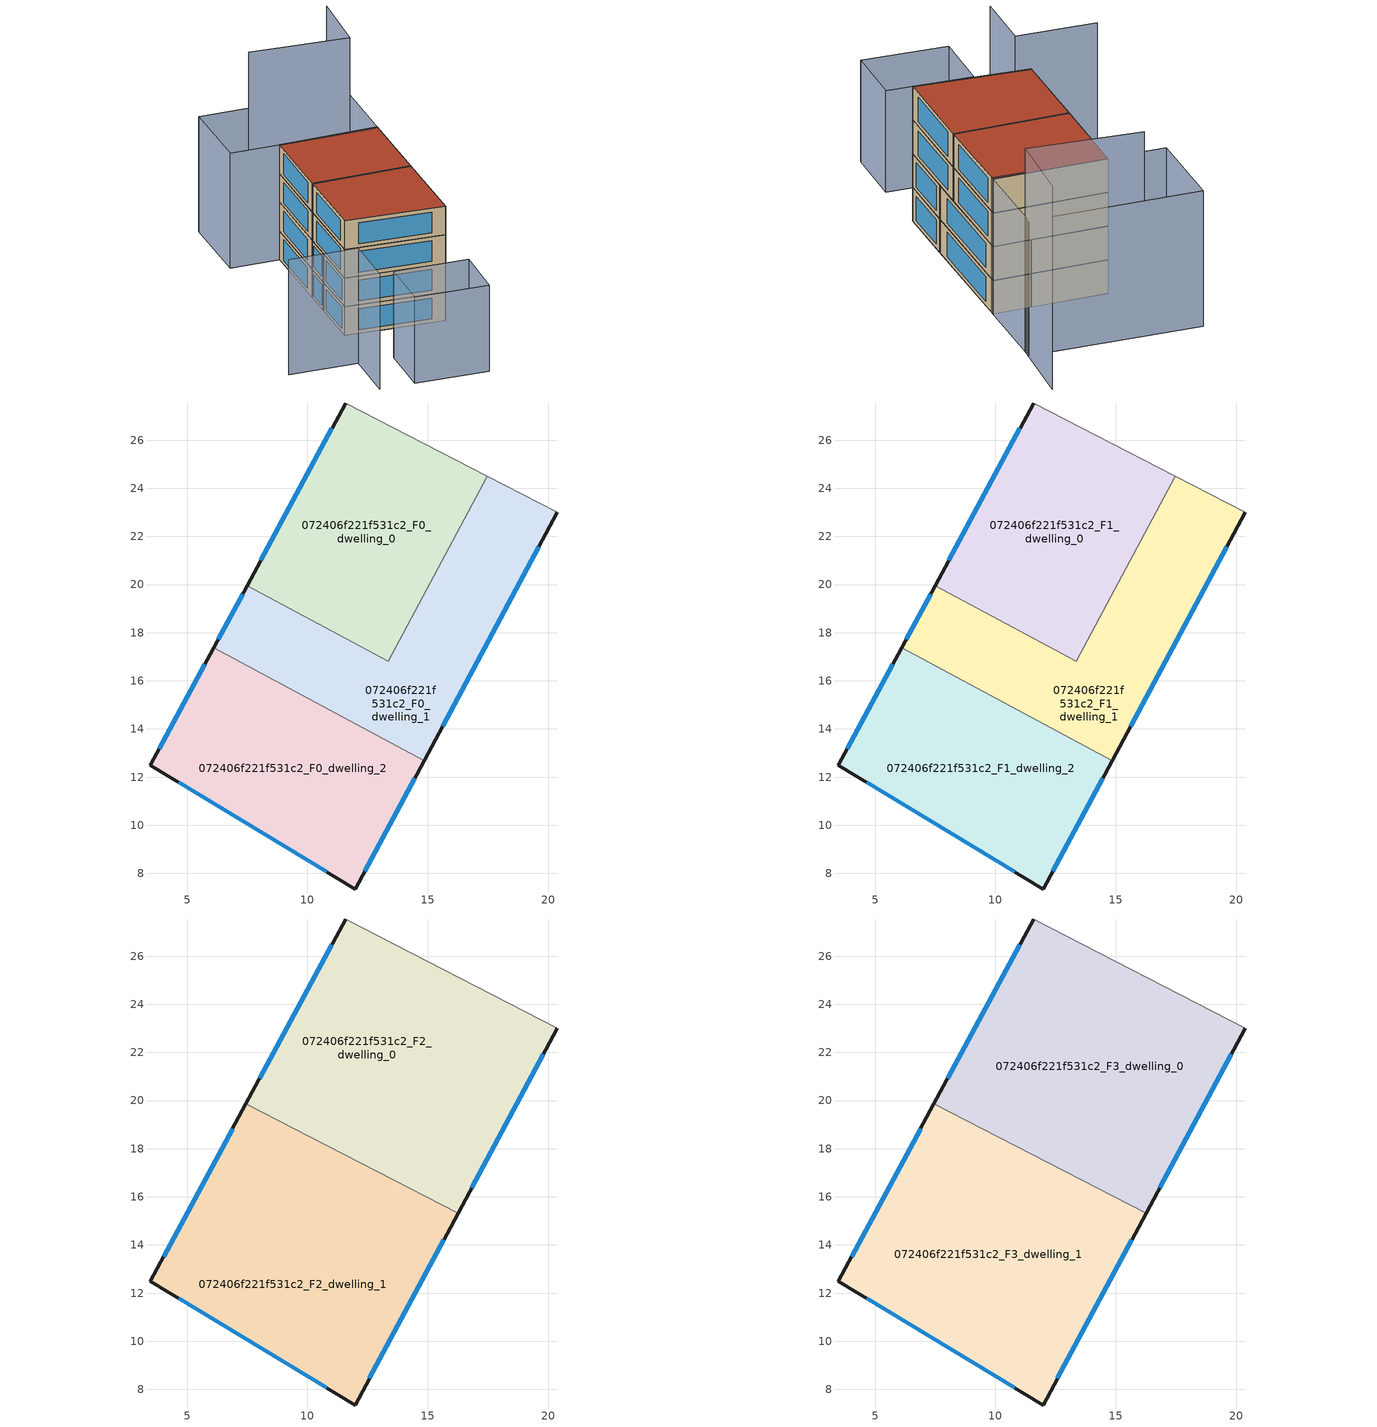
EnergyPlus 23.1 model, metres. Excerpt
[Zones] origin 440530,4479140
072406f221f531c2_F0_dwelling_0
 floor ground (EU_floor_Construction): 13.36,16.81 17.48,24.5 11.59,27.55 7.5,19.95 z0
 wall outside (EU_wall_Construction): 7.5,19.95 11.59,27.55 z0:3
 wall adiabatic (EU_wall_Construction): 11.59,27.55 17.48,24.5 z0:3
 wall to 072406f221f531c2_F0_dwelling_1 (EU_wall_Construction): 17.48,24.5 13.36,16.81 7.5,19.95 z0:3
 window (EU_Window_Construction): 8.06,21.01 11.02,26.49 z0.42:2.58
072406f221f531c2_F0_dwelling_1
 floor ground (EU_floor_Construction): 14.85,12.69 20.38,23 17.48,24.5 13.36,16.81 7.5,19.95 6.11,17.38 z0
 wall outside (EU_wall_Construction): 20.38,23 14.85,12.69 / 6.11,17.38 7.5,19.95 z0:3
 wall adiabatic (EU_wall_Construction): 17.48,24.5 20.38,23 z0:3
 wall to 072406f221f531c2_F0_dwelling_2 (EU_wall_Construction): 14.85,12.69 6.11,17.38 z0:3
 window (EU_Window_Construction): 19.61,21.57 15.62,14.12 / 6.3,17.73 7.3,19.6 z0.42:2.58
072406f221f531c2_F0_dwelling_2
 floor ground (EU_floor_Construction): 11.99,7.35 14.85,12.69 6.11,17.38 3.47,12.49 z0
 wall outside (EU_wall_Construction): 14.85,12.69 11.99,7.35 3.47,12.49 6.11,17.38 z0:3
 window (EU_Window_Construction): 14.45,11.95 12.39,8.09 / 10.81,8.06 4.66,11.78 / 3.84,13.17 5.74,16.7 z0.42:2.58
072406f221f531c2_F1_dwelling_0
 floor to 072406f221f531c2_F0_dwelling_0 (EU_floor_Construction): 13.36,16.81 17.48,24.5 11.59,27.55 7.5,19.95 z3
 wall outside (EU_wall_Construction): 7.5,19.95 11.59,27.55 z3:6
 wall adiabatic (EU_wall_Construction): 11.59,27.55 17.48,24.5 z3:6
 wall to 072406f221f531c2_F1_dwelling_1 (EU_wall_Construction): 17.48,24.5 13.36,16.81 7.5,19.95 z3:6
 window (EU_Window_Construction): 8.06,21.01 11.02,26.49 z3.42:5.58
072406f221f531c2_F1_dwelling_1
 floor to 072406f221f531c2_F0_dwelling_1 (EU_floor_Construction): 14.85,12.69 20.38,23 17.48,24.5 13.36,16.81 7.5,19.95 6.11,17.38 z3
 wall outside (EU_wall_Construction): 20.38,23 14.85,12.69 / 6.11,17.38 7.5,19.95 z3:6
 wall adiabatic (EU_wall_Construction): 17.48,24.5 20.38,23 z3:6
 wall to 072406f221f531c2_F1_dwelling_2 (EU_wall_Construction): 14.85,12.69 6.11,17.38 z3:6
 window (EU_Window_Construction): 19.61,21.57 15.62,14.12 / 6.3,17.73 7.3,19.6 z3.42:5.58
072406f221f531c2_F1_dwelling_2
 floor to 072406f221f531c2_F0_dwelling_2 (EU_floor_Construction): 11.99,7.35 14.85,12.69 6.11,17.38 3.47,12.49 z3
 wall outside (EU_wall_Construction): 14.85,12.69 11.99,7.35 3.47,12.49 6.11,17.38 z3:6
 window (EU_Window_Construction): 14.45,11.95 12.39,8.09 / 10.81,8.06 4.66,11.78 / 3.84,13.17 5.74,16.7 z3.42:5.58
072406f221f531c2_F2_dwelling_0
 floor to 072406f221f531c2_F1_dwelling_0 (EU_floor_Construction): 13.36,16.81 17.48,24.5 11.59,27.55 7.5,19.95 13.3,16.84 z6
 floor to 072406f221f531c2_F1_dwelling_1 (EU_floor_Construction): 13.3,16.84 7.5,19.95 7.45,19.86 z6; 16.26,15.32 20.38,23 17.48,24.5 13.36,16.81 z6
 wall outside (EU_wall_Construction): 7.45,19.86 11.59,27.55 / 20.38,23 16.26,15.32 z6:9
 wall adiabatic (EU_wall_Construction): 11.59,27.55 20.38,23 z6:9
 wall to 072406f221f531c2_F2_dwelling_1 (EU_wall_Construction): 16.26,15.32 7.45,19.86 z6:9
 window (EU_Window_Construction): 8.02,20.93 11.01,26.48 / 19.81,21.94 16.83,16.38 z6.42:8.58
072406f221f531c2_F2_dwelling_1
 floor to 072406f221f531c2_F1_dwelling_1 (EU_floor_Construction): 14.85,12.69 16.26,15.32 13.36,16.81 13.3,16.84 7.45,19.86 6.11,17.38 z6
 floor to 072406f221f531c2_F1_dwelling_2 (EU_floor_Construction): 11.99,7.35 14.85,12.69 6.11,17.38 3.47,12.49 z6
 wall outside (EU_wall_Construction): 16.26,15.32 11.99,7.35 3.47,12.49 7.45,19.86 z6:9
 window (EU_Window_Construction): 10.81,8.06 4.66,11.78 / 4.03,13.51 6.9,18.84 / 15.67,14.21 12.58,8.46 z6.42:8.58
072406f221f531c2_F3_dwelling_0
 floor to 072406f221f531c2_F2_dwelling_0 (EU_floor_Construction): 16.26,15.32 20.38,23 11.59,27.55 7.45,19.86 z9
 wall outside (EU_wall_Construction): 7.45,19.86 11.59,27.55 / 20.38,23 16.26,15.32 z9:12
 wall adiabatic (EU_wall_Construction): 11.59,27.55 20.38,23 z9:12
 wall to 072406f221f531c2_F3_dwelling_1 (EU_wall_Construction): 16.26,15.32 7.45,19.86 z9:12
 window (EU_Window_Construction): 8.02,20.93 11.01,26.48 / 19.81,21.94 16.83,16.38 z9.42:11.58
 roof outside (EU_roof_Construction): 20.38,23 16.26,15.32 7.45,19.86 11.59,27.55 z12
072406f221f531c2_F3_dwelling_1
 floor to 072406f221f531c2_F2_dwelling_1 (EU_floor_Construction): 11.99,7.35 16.26,15.32 7.45,19.86 3.47,12.49 z9
 wall outside (EU_wall_Construction): 16.26,15.32 11.99,7.35 3.47,12.49 7.45,19.86 z9:12
 window (EU_Window_Construction): 10.81,8.06 4.66,11.78 / 4.03,13.51 6.9,18.84 / 15.67,14.21 12.58,8.46 z9.42:11.58
 roof outside (EU_roof_Construction): 16.26,15.32 11.99,7.35 3.47,12.49 7.45,19.86 z12
shading: 2.98,6 9.46,2.34 / 9.46,2.34 6.64,-2.66 / 6.64,-2.66 0.15,0.99 / 0.15,0.99 2.98,6 z0:9; -6.13,11.12 -0.06,7.74 / -0.06,7.74 -2.86,2.73 / 7.18,29.8 11.06,37.02 / 11.06,37.02 24.14,29.99 / 24.14,29.99 20.26,22.77 / 20.26,22.77 7.18,29.8 z0:12; 27.38,35.23 23.72,29.26 / 23.72,29.26 15.25,34.45 z0:18
[Building]
EU S2 Campaign: North Axis=0; Terrain=City; Solar Distribution=FullExterior
[Site:Location]
Madrid: Latitude=40.5; Longitude=-3.5; Time Zone=1; Elevation=609
[SizingPeriod:WeatherFileDays]
AnnualSizingPeriod: Begin Month=1; Begin Day of Month=1; End Month=12; End Day of Month=31; Day of Week for Start Day=Monday; Use Weather File Daylight Saving Period=No; Use Weather File Rain and Snow Indicators=No
[MATERIAL]
EU_InternalMass_Material: Roughness=MediumRough; Thickness=0.1; Conductivity=1; Density=1800; Specific Heat=900; Thermal Absorptance=0.9; Solar Absorptance=0.7; Visible Absorptance=0.7
[MATERIAL:NOMASS] Roughness=MediumRough; Thermal Absorptance=0.9; Solar Absorptance=0.7; Visible Absorptance=0.7
Name | Thermal Resistance
EU_wall_NoMass | 1.60022
EU_roof_NoMass | 1.57597
EU_floor_NoMass | 0.470652
[WINDOWMATERIAL:SIMPLEGLAZINGSYSTEM]
EU_Window_SimpleGlazing: UFactor=3.28802; Solar Heat Gain Coefficient=0.85; Visible Transmittance=0.85
[CONSTRUCTION]
EU_wall_Construction: EU_wall_NoMass
EU_roof_Construction: EU_roof_NoMass
EU_floor_Construction: EU_floor_NoMass
EU_InternalMass_Construction: EU_InternalMass_Material
EU_Window_Construction: EU_Window_SimpleGlazing
[ZONE] Type=1; Multiplier=1; Ceiling Height=autocalculate; Floor Area=autocalculate; Part of Total Floor Area=Yes
Name | Volume
072406f221f531c2_F0_dwelling_0; 072406f221f531c2_F1_dwelling_0 | 172.802
072406f221f531c2_F2_dwelling_0 | 259.205
072406f221f531c2_F3_dwelling_0 | 259.208
072406f221f531c2_F0_dwelling_1; 072406f221f531c2_F1_dwelling_1 | 172.808
072406f221f531c2_F2_dwelling_1 | 259.199
072406f221f531c2_F3_dwelling_1 | 259.206
072406f221f531c2_F0_dwelling_2; 072406f221f531c2_F1_dwelling_2 | 172.804
[INTERNALMASS] Construction=EU_InternalMass_Construction
Name | Zone or ZoneList | Surface Area
072406f221f531c2_F0_dwelling_0_EU_InternalMass | 072406f221f531c2_F0_dwelling_0 | 57.6004
072406f221f531c2_F0_dwelling_1_EU_InternalMass | 072406f221f531c2_F0_dwelling_1 | 57.6027
072406f221f531c2_F0_dwelling_2_EU_InternalMass | 072406f221f531c2_F0_dwelling_2 | 57.6011
072406f221f531c2_F1_dwelling_0_EU_InternalMass | 072406f221f531c2_F1_dwelling_0 | 57.6004
072406f221f531c2_F1_dwelling_1_EU_InternalMass | 072406f221f531c2_F1_dwelling_1 | 57.6027
072406f221f531c2_F1_dwelling_2_EU_InternalMass | 072406f221f531c2_F1_dwelling_2 | 57.6011
072406f221f531c2_F2_dwelling_0_EU_InternalMass | 072406f221f531c2_F2_dwelling_0 | 86.4026
072406f221f531c2_F2_dwelling_1_EU_InternalMass | 072406f221f531c2_F2_dwelling_1 | 86.4021
072406f221f531c2_F3_dwelling_0_EU_InternalMass | 072406f221f531c2_F3_dwelling_0 | 86.4026
072406f221f531c2_F3_dwelling_1_EU_InternalMass | 072406f221f531c2_F3_dwelling_1 | 86.4021
[OTHEREQUIPMENT] Fuel Type=Electricity; Design Level Calculation Method=Watts/Area; Power per Zone Floor Area=1; Fraction Latent=0; Fraction Radiant=0; Fraction Lost=0; Carbon Dioxide Generation Rate=0; EndUse Subcategory=EU_Step8_InternalGains
Name | Zone or ZoneList or Space or SpaceList | Schedule
EU_Step8_InternalGain_072406f221f531c2_F0_dwelling_0_f000 | 072406f221f531c2_F0_dwelling_0 | EU_Step8_GainSchedule_072406f221f531c2_F0_dwelling_0_f000
EU_Step8_InternalGain_072406f221f531c2_F0_dwelling_1_f000 | 072406f221f531c2_F0_dwelling_1 | EU_Step8_GainSchedule_072406f221f531c2_F0_dwelling_1_f000
EU_Step8_InternalGain_072406f221f531c2_F0_dwelling_2_f000 | 072406f221f531c2_F0_dwelling_2 | EU_Step8_GainSchedule_072406f221f531c2_F0_dwelling_2_f000
EU_Step8_InternalGain_072406f221f531c2_F1_dwelling_0_f000 | 072406f221f531c2_F1_dwelling_0 | EU_Step8_GainSchedule_072406f221f531c2_F1_dwelling_0_f000
EU_Step8_InternalGain_072406f221f531c2_F1_dwelling_1_f000 | 072406f221f531c2_F1_dwelling_1 | EU_Step8_GainSchedule_072406f221f531c2_F1_dwelling_1_f000
EU_Step8_InternalGain_072406f221f531c2_F1_dwelling_2_f000 | 072406f221f531c2_F1_dwelling_2 | EU_Step8_GainSchedule_072406f221f531c2_F1_dwelling_2_f000
EU_Step8_InternalGain_072406f221f531c2_F2_dwelling_0_f000 | 072406f221f531c2_F2_dwelling_0 | EU_Step8_GainSchedule_072406f221f531c2_F2_dwelling_0_f000
EU_Step8_InternalGain_072406f221f531c2_F2_dwelling_1_f000 | 072406f221f531c2_F2_dwelling_1 | EU_Step8_GainSchedule_072406f221f531c2_F2_dwelling_1_f000
EU_Step8_InternalGain_072406f221f531c2_F3_dwelling_0_f000 | 072406f221f531c2_F3_dwelling_0 | EU_Step8_GainSchedule_072406f221f531c2_F3_dwelling_0_f000
EU_Step8_InternalGain_072406f221f531c2_F3_dwelling_1_f000 | 072406f221f531c2_F3_dwelling_1 | EU_Step8_GainSchedule_072406f221f531c2_F3_dwelling_1_f000
[ZONEVENTILATION:DESIGNFLOWRATE] Schedule=EU_AlwaysOn; Design Flow Rate Calculation Method=AirChanges/Hour; Air Changes per Hour=0.480704; Ventilation Type=Natural; Fan Pressure Rise=0; Fan Total Efficiency=1; Constant Term Coefficient=1; Temperature Term Coefficient=0; Velocity Term Coefficient=0; Velocity Squared Term Coefficient=0; Minimum Indoor Temperature=-100; Maximum Indoor Temperature=100; Delta Temperature=-100; Minimum Outdoor Temperature=-100; Maximum Outdoor Temperature=100; Maximum Wind Speed=40
Name | Zone or ZoneList or Space or SpaceList
EU_ConstantAir_072406f221f531c2_F0_dwelling_0 | 072406f221f531c2_F0_dwelling_0
EU_ConstantAir_072406f221f531c2_F0_dwelling_1 | 072406f221f531c2_F0_dwelling_1
EU_ConstantAir_072406f221f531c2_F0_dwelling_2 | 072406f221f531c2_F0_dwelling_2
EU_ConstantAir_072406f221f531c2_F1_dwelling_0 | 072406f221f531c2_F1_dwelling_0
EU_ConstantAir_072406f221f531c2_F1_dwelling_1 | 072406f221f531c2_F1_dwelling_1
EU_ConstantAir_072406f221f531c2_F1_dwelling_2 | 072406f221f531c2_F1_dwelling_2
EU_ConstantAir_072406f221f531c2_F2_dwelling_0 | 072406f221f531c2_F2_dwelling_0
EU_ConstantAir_072406f221f531c2_F2_dwelling_1 | 072406f221f531c2_F2_dwelling_1
EU_ConstantAir_072406f221f531c2_F3_dwelling_0 | 072406f221f531c2_F3_dwelling_0
EU_ConstantAir_072406f221f531c2_F3_dwelling_1 | 072406f221f531c2_F3_dwelling_1
[HVACTEMPLATE:THERMOSTAT] Constant Heating Setpoint=20; Constant Cooling Setpoint=50
EU_HeatOnly_072406f221f531c2_F0_dwelling_0; EU_HeatOnly_072406f221f531c2_F0_dwelling_1; EU_HeatOnly_072406f221f531c2_F0_dwelling_2; EU_HeatOnly_072406f221f531c2_F1_dwelling_0; EU_HeatOnly_072406f221f531c2_F1_dwelling_1; EU_HeatOnly_072406f221f531c2_F1_dwelling_2; EU_HeatOnly_072406f221f531c2_F2_dwelling_0; EU_HeatOnly_072406f221f531c2_F2_dwelling_1; EU_HeatOnly_072406f221f531c2_F3_dwelling_0; EU_HeatOnly_072406f221f531c2_F3_dwelling_1
[HVACTEMPLATE:ZONE:IDEALLOADSAIRSYSTEM] System Availability Schedule=EU_AlwaysOn; Maximum Heating Supply Air Temperature=50; Minimum Cooling Supply Air Temperature=13; Maximum Heating Supply Air Humidity Ratio=0.0156; Minimum Cooling Supply Air Humidity Ratio=0.0077; Heating Limit=NoLimit; Cooling Limit=NoLimit; Heating Availability Schedule=EU_AlwaysOn; Cooling Availability Schedule=EU_CoolingOff; Dehumidification Control Type=ConstantSensibleHeatRatio; Cooling Sensible Heat Ratio=0.7; Dehumidification Setpoint=60; Humidification Control Type=None; Humidification Setpoint=30; Outdoor Air Method=None; Outdoor Air Flow Rate per Person=0.00944; Outdoor Air Flow Rate per Zone Floor Area=0; Outdoor Air Flow Rate per Zone=0; Demand Controlled Ventilation Type=None; Outdoor Air Economizer Type=NoEconomizer; Heat Recovery Type=None; Sensible Heat Recovery Effectiveness=0.7; Latent Heat Recovery Effectiveness=0.65
Name | Template Thermostat
072406f221f531c2_F0_dwelling_0 | EU_HeatOnly_072406f221f531c2_F0_dwelling_0
072406f221f531c2_F0_dwelling_1 | EU_HeatOnly_072406f221f531c2_F0_dwelling_1
072406f221f531c2_F0_dwelling_2 | EU_HeatOnly_072406f221f531c2_F0_dwelling_2
072406f221f531c2_F1_dwelling_0 | EU_HeatOnly_072406f221f531c2_F1_dwelling_0
072406f221f531c2_F1_dwelling_1 | EU_HeatOnly_072406f221f531c2_F1_dwelling_1
072406f221f531c2_F1_dwelling_2 | EU_HeatOnly_072406f221f531c2_F1_dwelling_2
072406f221f531c2_F2_dwelling_0 | EU_HeatOnly_072406f221f531c2_F2_dwelling_0
072406f221f531c2_F2_dwelling_1 | EU_HeatOnly_072406f221f531c2_F2_dwelling_1
072406f221f531c2_F3_dwelling_0 | EU_HeatOnly_072406f221f531c2_F3_dwelling_0
072406f221f531c2_F3_dwelling_1 | EU_HeatOnly_072406f221f531c2_F3_dwelling_1
[SIZING:ZONE] Zone Cooling Design Supply Air Temperature Input Method=SupplyAirTemperature; Zone Cooling Design Supply Air Temperature=13; Zone Heating Design Supply Air Temperature Input Method=SupplyAirTemperature; Zone Heating Design Supply Air Temperature=50; Zone Cooling Design Supply Air Humidity Ratio=0.008; Zone Heating Design Supply Air Humidity Ratio=0.008; Cooling Design Air Flow Method=DesignDay; Cooling Design Air Flow Rate=0; Cooling Minimum Air Flow per Zone Floor Area=0.000762; Cooling Minimum Air Flow=0; Cooling Minimum Air Flow Fraction=0.2; Heating Design Air Flow Method=DesignDay; Heating Design Air Flow Rate=0; Heating Maximum Air Flow per Zone Floor Area=0.002032; Heating Maximum Air Flow=0.141576; Heating Maximum Air Flow Fraction=0.3; Account for Dedicated Outdoor Air System=No; Dedicated Outdoor Air System Control Strategy=NeutralSupplyAir; Dedicated Outdoor Air Low Setpoint Temperature for Design=autosize; Dedicated Outdoor Air High Setpoint Temperature for Design=autosize; Zone Load Sizing Method=Sensible Load Only No Latent Load; Zone Latent Cooling Design Supply Air Humidity Ratio Input Method=HumidityRatioDifference; Zone Cooling Design Supply Air Humidity Ratio Difference=0.005; Zone Latent Heating Design Supply Air Humidity Ratio Input Method=HumidityRatioDifference; Zone Humidification Design Supply Air Humidity Ratio Difference=0.005
072406f221f531c2_F0_dwelling_0; 072406f221f531c2_F0_dwelling_1; 072406f221f531c2_F0_dwelling_2; 072406f221f531c2_F1_dwelling_0; 072406f221f531c2_F1_dwelling_1; 072406f221f531c2_F1_dwelling_2; 072406f221f531c2_F2_dwelling_0; 072406f221f531c2_F2_dwelling_1; 072406f221f531c2_F3_dwelling_0; 072406f221f531c2_F3_dwelling_1
[SCHEDULE:CONSTANT]
Name | Hourly Value
EU_AlwaysOn | 1
EU_CoolingOff | 0
[SCHEDULE:FILE] Column Number=1; Rows to Skip at Top=0; Number of Hours of Data=8760; Column Separator=Comma; Interpolate to Timestep=No; Minutes per Item=60; Adjust Schedule for Daylight Savings=Yes
Name | File
EU_Step8_GainSchedule_072406f221f531c2_F0_dwelling_0_f000 | ../../schedules/072406f221f531c2/072406f221f531c2_F0_dwelling_0_f000_gain.csv
EU_Step8_GainSchedule_072406f221f531c2_F0_dwelling_1_f000 | ../../schedules/072406f221f531c2/072406f221f531c2_F0_dwelling_1_f000_gain.csv
EU_Step8_GainSchedule_072406f221f531c2_F0_dwelling_2_f000 | ../../schedules/072406f221f531c2/072406f221f531c2_F0_dwelling_2_f000_gain.csv
EU_Step8_GainSchedule_072406f221f531c2_F1_dwelling_0_f000 | ../../schedules/072406f221f531c2/072406f221f531c2_F1_dwelling_0_f000_gain.csv
EU_Step8_GainSchedule_072406f221f531c2_F1_dwelling_1_f000 | ../../schedules/072406f221f531c2/072406f221f531c2_F1_dwelling_1_f000_gain.csv
EU_Step8_GainSchedule_072406f221f531c2_F1_dwelling_2_f000 | ../../schedules/072406f221f531c2/072406f221f531c2_F1_dwelling_2_f000_gain.csv
EU_Step8_GainSchedule_072406f221f531c2_F2_dwelling_0_f000 | ../../schedules/072406f221f531c2/072406f221f531c2_F2_dwelling_0_f000_gain.csv
EU_Step8_GainSchedule_072406f221f531c2_F2_dwelling_1_f000 | ../../schedules/072406f221f531c2/072406f221f531c2_F2_dwelling_1_f000_gain.csv
EU_Step8_GainSchedule_072406f221f531c2_F3_dwelling_0_f000 | ../../schedules/072406f221f531c2/072406f221f531c2_F3_dwelling_0_f000_gain.csv
EU_Step8_GainSchedule_072406f221f531c2_F3_dwelling_1_f000 | ../../schedules/072406f221f531c2/072406f221f531c2_F3_dwelling_1_f000_gain.csv
